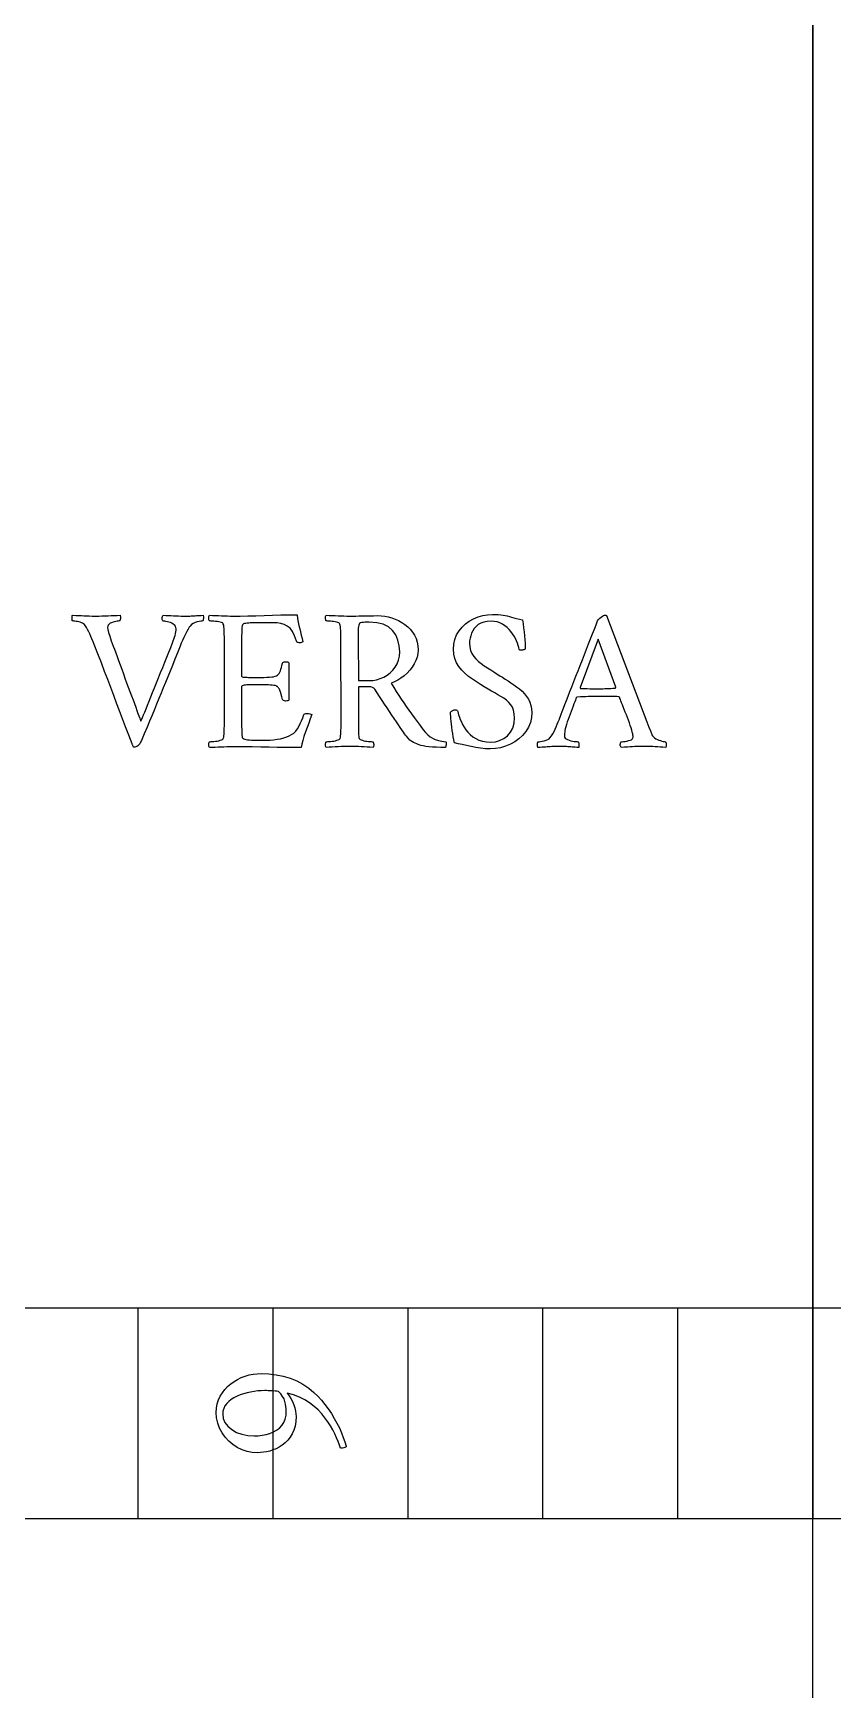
# Model space of a CAD drawing. Header units: millimetres. Extents: x -50 to 50, y -50 to 64.
# Drawn here: x -11.05 to 0.29, y -25.38 to -1.9 of the extents above; entities that cross this region are included whole.
import ezdxf

# ---------------------------------------------------------------- set-up
doc = ezdxf.new("R2010")
doc.units = ezdxf.units.MM
for name, color, linetype in [('CUT_OUTER', 1, 'Continuous'), ('ENGRAVE', 7, 'Continuous'), ('TEXT', 5, 'Continuous')]:
    doc.layers.add(name, color=color, linetype=linetype)

msp = doc.modelspace()

# ---------------------------------------------------------------- linework, layer by layer
at = {"layer": 'CUT_OUTER'}
msp.add_arc((0, -0.0002), 49.9998, 177.11535, 4.43206, dxfattribs=at)
at = {"layer": 'ENGRAVE'}
for points in [[(0, -33.75), (0, 33.75)], [(-22.95, 0), (-22.95, -22.95), (22.95, -22.95), (22.95, 0)], [(-19.9665, 0), (-19.9665, -19.9665), (19.9665, -19.9665), (19.9665, 0)], [(0, 0), (0, -22.95)], [(-9.5625, -22.95), (-9.5625, -19.9665)], [(-7.65, -22.95), (-7.65, -19.9665)], [(-5.7375, -22.95), (-5.7375, -19.9665)], [(-3.825, -22.95), (-3.825, -19.9665)], [(-1.9125, -22.95), (-1.9125, -19.9665)], [(0, -22.95), (0, -19.9665)], [(0, -22.95), (0, -19.9665)]]:
    msp.add_lwpolyline(points, dxfattribs=at)
for radius in [49, 49, 47.6875, 45.25, 45.25, 43.325, 39.75, 39.75, 37.65, 33.75, 33.75]:
    msp.add_circle((0, 0), radius, dxfattribs=at)
at = {"layer": 'TEXT'}
for points in [[(-10.17, -10.1584), (-10.1241, -10.1581), (-10.079, -10.1573), (-10.0346, -10.156), (-9.9909, -10.1541), (-9.9478, -10.152), (-9.9051, -10.1501), (-9.8626, -10.1484), (-9.8206, -10.1469), (-9.8182, -10.154), (-9.8166, -10.1638), (-9.816, -10.1764), (-9.8163, -10.1916), (-9.8174, -10.2063), (-9.8195, -10.2172), (-9.8225, -10.2244), (-9.8264, -10.2277), (-9.834, -10.2282), (-9.8455, -10.2295), (-9.8608, -10.2318), (-9.8798, -10.2349), (-9.9005, -10.2393), (-9.9206, -10.245), (-9.9402, -10.2522), (-9.9592, -10.2609), (-9.9756, -10.2716), (-9.9873, -10.2851), (-9.9944, -10.3012), (-9.9967, -10.3201), (-9.9935, -10.3493), (-9.9837, -10.3908), (-9.9675, -10.4446), (-9.9448, -10.5107), (-9.9322, -10.545), (-9.9177, -10.5846), (-9.9012, -10.6295), (-9.8827, -10.6796), (-9.8627, -10.7336), (-9.8419, -10.7904), (-9.8201, -10.8498), (-9.7975, -10.912), (-9.7743, -10.9755), (-9.7509, -11.039), (-9.7274, -11.1025), (-9.7037, -11.1661), (-9.6804, -11.2283), (-9.6582, -11.2881), (-9.6371, -11.3453), (-9.617, -11.3999), (-9.5985, -11.4509), (-9.5817, -11.497), (-9.5667, -11.5382), (-9.5535, -11.5746), (-9.5426, -11.6047), (-9.5344, -11.6269), (-9.5289, -11.6415), (-9.5261, -11.6482), (-9.5216, -11.6384), (-9.5138, -11.6204), (-9.5028, -11.5944), (-9.4886, -11.5602), (-9.4717, -11.5193), (-9.4528, -11.4732), (-9.432, -11.4219), (-9.4092, -11.3653), (-9.3847, -11.3046), (-9.359, -11.2408), (-9.332, -11.1739), (-9.3038, -11.104), (-9.2748, -11.0323), (-9.2457, -10.96), (-9.2164, -10.8872), (-9.1868, -10.8138), (-9.1577, -10.7413), (-9.1295, -10.6709), (-9.1021, -10.6027), (-9.0757, -10.5366), (-9.0659, -10.5117), (-9.0569, -10.4861), (-9.0486, -10.4598), (-9.041, -10.4327), (-9.0347, -10.4064), (-9.0302, -10.3822), (-9.0275, -10.3602), (-9.0266, -10.3403), (-9.029, -10.3187), (-9.0363, -10.2999), (-9.0485, -10.284), (-9.0656, -10.271), (-9.0854, -10.2604), (-9.106, -10.2515), (-9.1273, -10.2445), (-9.1493, -10.2393), (-9.17, -10.2355), (-9.1872, -10.2328), (-9.201, -10.2311), (-9.2114, -10.2306), (-9.2164, -10.226), (-9.2201, -10.218), (-9.2222, -10.2065), (-9.2229, -10.1916), (-9.2222, -10.1764), (-9.2201, -10.1638), (-9.2164, -10.154), (-9.2114, -10.1469), (-9.173, -10.1484), (-9.1356, -10.1501), (-9.0993, -10.152), (-9.0641, -10.1541), (-9.029, -10.156), (-8.9927, -10.1573), (-8.9553, -10.1581), (-8.9169, -10.1584), (-8.8854, -10.1583), (-8.8573, -10.158), (-8.8327, -10.1576), (-8.8115, -10.157), (-8.7921, -10.1562), (-8.7729, -10.1552), (-8.7538, -10.154), (-8.735, -10.1526), (-8.7151, -10.1512), (-8.6931, -10.1497), (-8.6689, -10.1483), (-8.6426, -10.1469), (-8.6403, -10.1541), (-8.639, -10.1642), (-8.6388, -10.1772), (-8.6397, -10.1931), (-8.6413, -10.2082), (-8.6433, -10.219), (-8.6457, -10.2255), (-8.6484, -10.2277), (-8.6598, -10.2286), (-8.6769, -10.2313), (-8.6995, -10.2358), (-8.7278, -10.2421), (-8.7573, -10.2512), (-8.7837, -10.2638), (-8.8071, -10.28), (-8.8274, -10.2999), (-8.8414, -10.318), (-8.8573, -10.3436), (-8.8753, -10.3765), (-8.8952, -10.4168), (-8.9155, -10.4604), (-8.9346, -10.5031), (-8.9523, -10.5449), (-8.9689, -10.5857), (-9.007, -10.6805), (-9.0436, -10.7712), (-9.0785, -10.858), (-9.1118, -10.9409), (-9.1441, -11.021), (-9.176, -11.0997), (-9.2076, -11.1769), (-9.2388, -11.2527), (-9.2701, -11.3285), (-9.302, -11.4057), (-9.3344, -11.4844), (-9.3673, -11.5645), (-9.4016, -11.6475), (-9.438, -11.7349), (-9.4767, -11.8265), (-9.5174, -11.9225), (-9.5293, -11.9478), (-9.5416, -11.9687), (-9.5545, -11.9853), (-9.568, -11.9976), (-9.5818, -12.0064), (-9.5958, -12.0128), (-9.6099, -12.0165), (-9.6243, -12.0178), (-9.6284, -12.0166), (-9.6322, -12.0131), (-9.6356, -12.0072), (-9.6387, -11.999), (-9.6416, -11.9903), (-9.6445, -11.9828), (-9.6474, -11.9766), (-9.6503, -11.9716), (-9.6971, -11.8481), (-9.7423, -11.7287), (-9.7859, -11.6135), (-9.8278, -11.5024), (-9.8691, -11.393), (-9.9108, -11.2826), (-9.9529, -11.1714), (-9.9953, -11.0592), (-10.0392, -10.9437), (-10.0859, -10.8225), (-10.1352, -10.6954), (-10.1873, -10.5626), (-10.2031, -10.5218), (-10.2187, -10.4832), (-10.2341, -10.4468), (-10.2494, -10.4125), (-10.265, -10.38), (-10.2815, -10.349), (-10.2989, -10.3194), (-10.3172, -10.2912), (-10.3259, -10.2802), (-10.3374, -10.2703), (-10.3519, -10.2614), (-10.3692, -10.2537), (-10.3879, -10.247), (-10.4064, -10.2414), (-10.4247, -10.2369), (-10.4428, -10.2335), (-10.4597, -10.231), (-10.4742, -10.2291), (-10.4864, -10.2281), (-10.4962, -10.2277), (-10.4975, -10.2253), (-10.4984, -10.218), (-10.4989, -10.2058), (-10.4991, -10.1887), (-10.4989, -10.1715), (-10.4984, -10.1588), (-10.4975, -10.1506), (-10.4962, -10.1469), (-10.4492, -10.1484), (-10.4064, -10.1501), (-10.3676, -10.152), (-10.3331, -10.1541), (-10.2985, -10.156), (-10.2598, -10.1573), (-10.217, -10.1581), (-10.17, -10.1584)], [(-8.2182, -10.1584), (-8.116, -10.1579), (-8.0088, -10.1562), (-7.8966, -10.1535), (-7.7793, -10.1497), (-7.6602, -10.146), (-7.5426, -10.1433), (-7.4263, -10.1416), (-7.3116, -10.1411), (-7.3038, -10.1934), (-7.295, -10.2436), (-7.285, -10.2916), (-7.274, -10.3374), (-7.2627, -10.3825), (-7.2517, -10.4284), (-7.241, -10.4749), (-7.2307, -10.5222), (-7.2392, -10.5285), (-7.2502, -10.533), (-7.2638, -10.5357), (-7.2798, -10.5366), (-7.2964, -10.5354), (-7.3087, -10.5316), (-7.3166, -10.5253), (-7.3202, -10.5164), (-7.3457, -10.439), (-7.3758, -10.3771), (-7.4106, -10.3307), (-7.4502, -10.2999), (-7.4938, -10.2797), (-7.5411, -10.2652), (-7.592, -10.2566), (-7.6465, -10.2537), (-7.889, -10.2537), (-7.8995, -10.2538), (-7.9136, -10.2541), (-7.9313, -10.2545), (-7.9525, -10.2551), (-7.9753, -10.2561), (-7.9973, -10.2577), (-8.0186, -10.2597), (-8.0392, -10.2624), (-8.0572, -10.2658), (-8.0709, -10.2703), (-8.0803, -10.2759), (-8.0854, -10.2826), (-8.0892, -10.2981), (-8.0922, -10.3158), (-8.0943, -10.3356), (-8.0955, -10.3576), (-8.0961, -10.3809), (-8.0965, -10.4045), (-8.0968, -10.4285), (-8.0969, -10.4529), (-8.0969, -10.4625), (-8.0969, -10.471), (-8.0969, -10.4784), (-8.0969, -10.4847), (-8.0969, -11.0102), (-8.0946, -11.0154), (-8.0875, -11.0195), (-8.0758, -11.0226), (-8.0594, -11.0246), (-8.0401, -11.0259), (-8.0197, -11.0268), (-7.9982, -11.0273), (-7.9756, -11.0275), (-7.8284, -11.0275), (-7.7807, -11.0271), (-7.7385, -11.026), (-7.702, -11.0242), (-7.671, -11.0217), (-7.6448, -11.0179), (-7.6223, -11.0123), (-7.6036, -11.0049), (-7.5888, -10.9957), (-7.5765, -10.9843), (-7.5657, -10.9705), (-7.5563, -10.954), (-7.5483, -10.9351), (-7.5409, -10.9131), (-7.5332, -10.8874), (-7.5251, -10.8582), (-7.5166, -10.8254), (-7.513, -10.8165), (-7.505, -10.8102), (-7.4927, -10.8064), (-7.4761, -10.8052), (-7.4601, -10.8061), (-7.4466, -10.8088), (-7.4355, -10.8133), (-7.4271, -10.8196), (-7.4271, -11.3508), (-7.4343, -11.3559), (-7.4444, -11.3595), (-7.4574, -11.3617), (-7.4733, -11.3624), (-7.489, -11.3611), (-7.5014, -11.3573), (-7.5106, -11.351), (-7.5166, -11.3422), (-7.5262, -11.3046), (-7.535, -11.2725), (-7.5428, -11.2461), (-7.5498, -11.2253), (-7.5561, -11.2087), (-7.562, -11.1949), (-7.5676, -11.1841), (-7.5729, -11.1762), (-7.5782, -11.1699), (-7.5841, -11.1643), (-7.5905, -11.1591), (-7.5974, -11.1545), (-7.607, -11.1492), (-7.6212, -11.1448), (-7.6402, -11.1413), (-7.6638, -11.1386), (-7.6904, -11.1366), (-7.7183, -11.135), (-7.7475, -11.1338), (-7.7779, -11.1329), (-7.8085, -11.1322), (-7.8381, -11.1318), (-7.8669, -11.1315), (-7.8948, -11.1314), (-7.9142, -11.1315), (-7.9349, -11.1318), (-7.9568, -11.1322), (-7.98, -11.1329), (-8.003, -11.1338), (-8.0244, -11.135), (-8.0441, -11.1366), (-8.0623, -11.1386), (-8.0774, -11.1414), (-8.0882, -11.1455), (-8.0947, -11.1508), (-8.0969, -11.1574), (-8.0969, -11.6944), (-8.0969, -11.6977), (-8.0969, -11.7016), (-8.0969, -11.7063), (-8.0969, -11.7118), (-8.0968, -11.7334), (-8.0965, -11.758), (-8.0961, -11.7854), (-8.0955, -11.8157), (-8.0941, -11.844), (-8.0915, -11.8655), (-8.0876, -11.8801), (-8.0825, -11.8879), (-8.0672, -11.897), (-8.0504, -11.9041), (-8.0319, -11.9093), (-8.0117, -11.9124), (-7.9878, -11.9143), (-7.958, -11.9157), (-7.9221, -11.9165), (-7.8804, -11.9168), (-7.7447, -11.9168), (-7.6943, -11.9155), (-7.6443, -11.9117), (-7.5947, -11.9054), (-7.5454, -11.8965), (-7.4989, -11.8854), (-7.4574, -11.872), (-7.4209, -11.8565), (-7.3895, -11.8388), (-7.3581, -11.8163), (-7.3303, -11.7894), (-7.3062, -11.7579), (-7.2856, -11.7219), (-7.267, -11.6828), (-7.2488, -11.6421), (-7.2309, -11.5998), (-7.2134, -11.5558), (-7.2087, -11.5483), (-7.2004, -11.5429), (-7.1885, -11.5396), (-7.173, -11.5385), (-7.1492, -11.5396), (-7.1297, -11.5429), (-7.1145, -11.5483), (-7.1037, -11.5558), (-7.1244, -11.6145), (-7.1459, -11.6749), (-7.1684, -11.7372), (-7.1918, -11.8013), (-7.2135, -11.8639), (-7.2311, -11.9218), (-7.2445, -11.975), (-7.2538, -12.0236), (-7.3677, -12.0232), (-7.4812, -12.0221), (-7.5943, -12.0203), (-7.7071, -12.0178), (-7.8233, -12.0153), (-7.9468, -12.0135), (-8.0774, -12.0124), (-8.2153, -12.012), (-8.2631, -12.0123), (-8.3084, -12.0131), (-8.3512, -12.0145), (-8.3914, -12.0164), (-8.4307, -12.0183), (-8.4708, -12.0196), (-8.5116, -12.0204), (-8.5531, -12.0207), (-8.5581, -12.0138), (-8.5614, -12.0048), (-8.5631, -11.9936), (-8.5632, -11.9803), (-8.562, -11.9669), (-8.56, -11.9557), (-8.557, -11.9467), (-8.5531, -11.9398), (-8.5426, -11.9396), (-8.5286, -11.9388), (-8.5109, -11.9374), (-8.4896, -11.9355), (-8.4667, -11.9329), (-8.4445, -11.9294), (-8.4227, -11.925), (-8.4015, -11.9196), (-8.383, -11.9137), (-8.3694, -11.9074), (-8.3606, -11.9007), (-8.3568, -11.8937), (-8.3516, -11.8751), (-8.3477, -11.854), (-8.3451, -11.8303), (-8.3438, -11.8041), (-8.3431, -11.7762), (-8.3427, -11.7471), (-8.3424, -11.717), (-8.3423, -11.6858), (-8.3423, -10.4818), (-8.3424, -10.4505), (-8.3427, -10.4201), (-8.3431, -10.3906), (-8.3438, -10.362), (-8.3451, -10.3352), (-8.3477, -10.3111), (-8.3516, -10.2897), (-8.3568, -10.271), (-8.3606, -10.2629), (-8.3694, -10.2559), (-8.383, -10.2499), (-8.4015, -10.245), (-8.4227, -10.241), (-8.4445, -10.2374), (-8.4667, -10.2345), (-8.4896, -10.232), (-8.5109, -10.2301), (-8.5286, -10.2288), (-8.5426, -10.228), (-8.5531, -10.2277), (-8.557, -10.2208), (-8.56, -10.2118), (-8.562, -10.2006), (-8.5632, -10.1873), (-8.5631, -10.1739), (-8.5614, -10.1627), (-8.5581, -10.1537), (-8.5531, -10.1469), (-8.51, -10.1484), (-8.4672, -10.1501), (-8.4248, -10.152), (-8.3827, -10.1541), (-8.3411, -10.156), (-8.2997, -10.1573), (-8.2588, -10.1581), (-8.2182, -10.1584)], [(-6.1653, -10.1526), (-6.1173, -10.1546), (-6.0686, -10.1606), (-6.0192, -10.1705), (-5.969, -10.1844), (-5.9195, -10.2021), (-5.8719, -10.2234), (-5.8264, -10.2483), (-5.7828, -10.2768), (-5.7423, -10.309), (-5.7059, -10.345), (-5.6737, -10.3848), (-5.6456, -10.4284), (-5.6229, -10.4757), (-5.6066, -10.5269), (-5.5969, -10.5818), (-5.5937, -10.6406), (-5.5972, -10.6907), (-5.6077, -10.7402), (-5.6253, -10.7889), (-5.65, -10.8369), (-5.6801, -10.8831), (-5.7142, -10.9264), (-5.7523, -10.9668), (-5.7943, -11.0044), (-5.8388, -11.0379), (-5.8842, -11.0665), (-5.9305, -11.0899), (-5.9777, -11.1083), (-5.9405, -11.1691), (-5.904, -11.2274), (-5.8683, -11.2832), (-5.8333, -11.3364), (-5.7983, -11.3883), (-5.7626, -11.44), (-5.7261, -11.4915), (-5.6889, -11.5429), (-5.6503, -11.5955), (-5.6095, -11.6508), (-5.5666, -11.7088), (-5.5215, -11.7695), (-5.4905, -11.8074), (-5.4583, -11.8402), (-5.4248, -11.868), (-5.3901, -11.8908), (-5.3519, -11.909), (-5.3082, -11.9232), (-5.2588, -11.9335), (-5.2039, -11.9398), (-5.1992, -11.9469), (-5.1967, -11.9565), (-5.1963, -11.9685), (-5.1981, -11.9832), (-5.2008, -11.9974), (-5.2032, -12.0084), (-5.2051, -12.0162), (-5.2068, -12.0207), (-5.2745, -12.0201), (-5.3363, -12.0182), (-5.3922, -12.015), (-5.4421, -12.0106), (-5.4858, -12.0053), (-5.5233, -11.9994), (-5.5544, -11.993), (-5.5792, -11.986), (-5.5951, -11.9795), (-5.6139, -11.9712), (-5.6355, -11.9614), (-5.6601, -11.95), (-5.6859, -11.9352), (-5.7113, -11.9157), (-5.7364, -11.8912), (-5.7611, -11.8619), (-5.7716, -11.8476), (-5.7857, -11.828), (-5.8033, -11.8029), (-5.8246, -11.7724), (-5.8488, -11.7374), (-5.8752, -11.6988), (-5.9037, -11.6565), (-5.9344, -11.6107), (-5.9667, -11.5622), (-6, -11.5122), (-6.0345, -11.4605), (-6.0701, -11.4071), (-6.1058, -11.3533), (-6.1408, -11.3), (-6.1751, -11.2472), (-6.2086, -11.1949), (-6.2227, -11.1798), (-6.2418, -11.169), (-6.266, -11.1625), (-6.2953, -11.1603), (-6.4425, -11.1603), (-6.4425, -11.6858), (-6.4425, -11.6901), (-6.4425, -11.6944), (-6.4425, -11.6988), (-6.4425, -11.7031), (-6.4425, -11.7074), (-6.4425, -11.7118), (-6.4425, -11.7161), (-6.4425, -11.7204), (-6.4424, -11.7472), (-6.4421, -11.7727), (-6.4417, -11.797), (-6.4411, -11.82), (-6.4399, -11.8414), (-6.4378, -11.8608), (-6.4348, -11.8782), (-6.431, -11.8937), (-6.4259, -11.9007), (-6.4165, -11.9074), (-6.4028, -11.9137), (-6.3848, -11.9196), (-6.3642, -11.925), (-6.3429, -11.9294), (-6.3209, -11.9329), (-6.2981, -11.9355), (-6.2769, -11.9374), (-6.2592, -11.9388), (-6.2451, -11.9396), (-6.2346, -11.9398), (-6.2307, -11.9467), (-6.2278, -11.9557), (-6.2257, -11.9669), (-6.2245, -11.9803), (-6.2246, -11.9936), (-6.2263, -12.0048), (-6.2297, -12.0138), (-6.2346, -12.0207), (-6.2775, -12.0179), (-6.3194, -12.0153), (-6.3605, -12.0128), (-6.4006, -12.0106), (-6.4406, -12.0087), (-6.4811, -12.0073), (-6.5222, -12.0065), (-6.5638, -12.0063), (-6.6044, -12.0065), (-6.6453, -12.0073), (-6.6867, -12.0087), (-6.7283, -12.0106), (-6.7704, -12.0128), (-6.8128, -12.0153), (-6.8556, -12.0179), (-6.8987, -12.0207), (-6.9037, -12.0138), (-6.907, -12.0048), (-6.9087, -11.9936), (-6.9088, -11.9803), (-6.9076, -11.9669), (-6.9056, -11.9557), (-6.9026, -11.9467), (-6.8987, -11.9398), (-6.8882, -11.9396), (-6.8742, -11.9388), (-6.8565, -11.9374), (-6.8352, -11.9355), (-6.8123, -11.9329), (-6.7901, -11.9294), (-6.7683, -11.925), (-6.7471, -11.9196), (-6.7286, -11.9137), (-6.715, -11.9074), (-6.7062, -11.9007), (-6.7024, -11.8937), (-6.6972, -11.8751), (-6.6933, -11.854), (-6.6907, -11.8303), (-6.6894, -11.8041), (-6.6887, -11.7762), (-6.6883, -11.7471), (-6.688, -11.717), (-6.6879, -11.6858), (-6.6908, -10.4818), (-6.6909, -10.4505), (-6.6912, -10.4201), (-6.6916, -10.3906), (-6.6923, -10.362), (-6.6936, -10.3352), (-6.6962, -10.3111), (-6.7001, -10.2897), (-6.7052, -10.271), (-6.7091, -10.2629), (-6.7179, -10.2559), (-6.7315, -10.2499), (-6.75, -10.245), (-6.7711, -10.241), (-6.7926, -10.2374), (-6.8144, -10.2345), (-6.8366, -10.232), (-6.8573, -10.2301), (-6.8745, -10.2288), (-6.8883, -10.228), (-6.8987, -10.2277), (-6.9026, -10.2208), (-6.9056, -10.2118), (-6.9076, -10.2006), (-6.9088, -10.1873), (-6.9087, -10.1739), (-6.907, -10.1627), (-6.9037, -10.1537), (-6.8987, -10.1469), (-6.8557, -10.1484), (-6.8132, -10.1501), (-6.7712, -10.152), (-6.7298, -10.1541), (-6.6887, -10.156), (-6.6479, -10.1573), (-6.6072, -10.1581), (-6.5667, -10.1584), (-6.524, -10.1582), (-6.4797, -10.1577), (-6.4338, -10.1568), (-6.3862, -10.1555), (-6.3361, -10.1543), (-6.2826, -10.1534), (-6.2257, -10.1528), (-6.1653, -10.1526)], [(-5.8564, -10.6666), (-5.8626, -10.5783), (-5.8813, -10.4984), (-5.9124, -10.4267), (-5.956, -10.3634), (-6.0142, -10.3116), (-6.0892, -10.2746), (-6.1809, -10.2524), (-6.2895, -10.245), (-6.3042, -10.2452), (-6.3223, -10.2457), (-6.3439, -10.2467), (-6.3689, -10.2479), (-6.3928, -10.2504), (-6.4111, -10.2551), (-6.4238, -10.262), (-6.431, -10.271), (-6.4361, -10.2863), (-6.44, -10.306), (-6.4426, -10.3303), (-6.444, -10.3591), (-6.4446, -10.3902), (-6.445, -10.4215), (-6.4453, -10.453), (-6.4454, -10.4847), (-6.4425, -11.0737), (-6.2924, -11.0737), (-6.2381, -11.0705), (-6.1852, -11.061), (-6.1335, -11.0452), (-6.083, -11.0231), (-6.0355, -10.9954), (-5.9925, -10.9625), (-5.9539, -10.9246), (-5.9199, -10.8817), (-5.8921, -10.8341), (-5.8723, -10.7824), (-5.8604, -10.7266), (-5.8564, -10.6666)], [(-4.5398, -10.1353), (-4.4969, -10.1359), (-4.4579, -10.1378), (-4.4226, -10.141), (-4.3911, -10.1454), (-4.3613, -10.1509), (-4.3312, -10.1573), (-4.3007, -10.1646), (-4.2698, -10.1728), (-4.2369, -10.1819), (-4.2002, -10.1916), (-4.1597, -10.2021), (-4.1154, -10.2133), (-4.1072, -10.2686), (-4.0999, -10.3248), (-4.0935, -10.3819), (-4.088, -10.4399), (-4.0833, -10.4947), (-4.0796, -10.5421), (-4.0769, -10.582), (-4.075, -10.6146), (-4.0751, -10.6214), (-4.0786, -10.6272), (-4.0852, -10.6322), (-4.0952, -10.6363), (-4.1062, -10.6394), (-4.1161, -10.6417), (-4.1249, -10.643), (-4.1327, -10.6435), (-4.1423, -10.6427), (-4.1507, -10.6406), (-4.1581, -10.637), (-4.1645, -10.6319), (-4.1688, -10.6049), (-4.176, -10.5756), (-4.1861, -10.5442), (-4.1991, -10.5107), (-4.2149, -10.4764), (-4.2334, -10.4428), (-4.2546, -10.41), (-4.2785, -10.3778), (-4.305, -10.3474), (-4.3341, -10.3197), (-4.3657, -10.2947), (-4.3998, -10.2725), (-4.4363, -10.2541), (-4.4752, -10.2411), (-4.5164, -10.2332), (-4.56, -10.2306), (-4.6147, -10.2337), (-4.6632, -10.2429), (-4.7056, -10.2582), (-4.7419, -10.2797), (-4.7728, -10.3057), (-4.7989, -10.3345), (-4.8204, -10.3663), (-4.8372, -10.4009), (-4.8498, -10.4369), (-4.8588, -10.4724), (-4.8643, -10.5076), (-4.8661, -10.5424), (-4.8624, -10.5964), (-4.8513, -10.6456), (-4.8328, -10.6902), (-4.8069, -10.7301), (-4.7753, -10.7665), (-4.7397, -10.8008), (-4.7002, -10.8329), (-4.6567, -10.8629), (-4.6112, -10.892), (-4.5654, -10.9214), (-4.5195, -10.9511), (-4.4734, -10.9813), (-4.4378, -11.0035), (-4.4005, -11.0268), (-4.3613, -11.0511), (-4.3204, -11.0766), (-4.2789, -11.1033), (-4.2381, -11.1314), (-4.198, -11.161), (-4.1587, -11.192), (-4.1215, -11.225), (-4.088, -11.2603), (-4.058, -11.2979), (-4.0316, -11.3379), (-4.0102, -11.3804), (-3.9948, -11.4256), (-3.9856, -11.4735), (-3.9826, -11.5241), (-3.9879, -11.5983), (-4.0039, -11.6681), (-4.0305, -11.7333), (-4.0677, -11.794), (-4.1134, -11.8493), (-4.1652, -11.898), (-4.2231, -11.9402), (-4.2872, -11.9759), (-4.3553, -12.0044), (-4.4254, -12.0247), (-4.4975, -12.0368), (-4.5716, -12.0409), (-4.6417, -12.0389), (-4.7105, -12.033), (-4.7781, -12.023), (-4.8444, -12.0091), (-4.9084, -11.994), (-4.9689, -11.9803), (-5.026, -11.968), (-5.0797, -11.9572), (-5.0881, -11.9146), (-5.096, -11.8706), (-5.1033, -11.8251), (-5.11, -11.7782), (-5.1162, -11.732), (-5.1216, -11.6887), (-5.1263, -11.6482), (-5.1303, -11.6107), (-5.1334, -11.578), (-5.1357, -11.5522), (-5.137, -11.5333), (-5.1375, -11.5212), (-5.13, -11.5142), (-5.1219, -11.5078), (-5.1134, -11.502), (-5.1043, -11.4967), (-5.0948, -11.4922), (-5.0851, -11.4891), (-5.0753, -11.4872), (-5.0653, -11.4865), (-5.0536, -11.4882), (-5.0444, -11.493), (-5.0377, -11.5012), (-5.0335, -11.5125), (-5.028, -11.5346), (-5.0202, -11.5605), (-5.01, -11.5902), (-4.9974, -11.6237), (-4.9821, -11.6593), (-4.9635, -11.6955), (-4.9417, -11.7322), (-4.9166, -11.7695), (-4.8879, -11.8055), (-4.8552, -11.8384), (-4.8186, -11.8683), (-4.778, -11.8951), (-4.7328, -11.9172), (-4.6824, -11.933), (-4.6267, -11.9425), (-4.5658, -11.9456), (-4.5001, -11.9399), (-4.4388, -11.9229), (-4.3817, -11.8945), (-4.329, -11.8547), (-4.2848, -11.8046), (-4.2532, -11.7453), (-4.2343, -11.6768), (-4.228, -11.5992), (-4.2313, -11.5432), (-4.2413, -11.4938), (-4.258, -11.4508), (-4.2814, -11.4144), (-4.3101, -11.3822), (-4.3428, -11.3523), (-4.3794, -11.3245), (-4.42, -11.2989), (-4.4634, -11.274), (-4.5084, -11.2484), (-4.5551, -11.222), (-4.6033, -11.1949), (-4.6572, -11.1624), (-4.712, -11.1282), (-4.7676, -11.0923), (-4.8242, -11.0549), (-4.879, -11.0149), (-4.9292, -10.9715), (-4.975, -10.9247), (-5.0162, -10.8745), (-5.0503, -10.8201), (-5.0747, -10.7611), (-5.0893, -10.6974), (-5.0942, -10.629), (-5.0892, -10.5564), (-5.0743, -10.4886), (-5.0495, -10.4258), (-5.0148, -10.3677), (-4.9721, -10.3153), (-4.9235, -10.2692), (-4.8689, -10.2294), (-4.8083, -10.1959), (-4.7439, -10.1694), (-4.6777, -10.1505), (-4.6096, -10.1391), (-4.5398, -10.1353)], [(-3.5928, -11.6194), (-3.5911, -11.6149), (-3.5859, -11.6017), (-3.5774, -11.5796), (-3.5654, -11.5486), (-3.5505, -11.5101), (-3.5332, -11.4653), (-3.5137, -11.4141), (-3.4917, -11.3566), (-3.4678, -11.2943), (-3.4423, -11.2285), (-3.4151, -11.1593), (-3.3863, -11.0867), (-3.3567, -11.0118), (-3.3268, -10.9358), (-3.2968, -10.8588), (-3.2665, -10.7806), (-3.2365, -10.7027), (-3.207, -10.6265), (-3.178, -10.5519), (-3.1496, -10.4789), (-3.1223, -10.4089), (-3.0965, -10.3432), (-3.0724, -10.2818), (-3.05, -10.2248), (-3.0425, -10.2129), (-3.0316, -10.2003), (-3.0172, -10.1869), (-2.9995, -10.1728), (-2.9811, -10.1602), (-2.9652, -10.1512), (-2.9515, -10.1458), (-2.9403, -10.144), (-2.9376, -10.1441), (-2.9356, -10.1443), (-2.934, -10.1448), (-2.933, -10.1454), (-2.9321, -10.1462), (-2.9305, -10.1472), (-2.9284, -10.1484), (-2.9258, -10.1497), (-2.3513, -11.6569), (-2.3229, -11.7312), (-2.3015, -11.7868), (-2.2868, -11.8236), (-2.2791, -11.8417), (-2.2702, -11.857), (-2.2578, -11.8713), (-2.242, -11.8844), (-2.2228, -11.8965), (-2.2018, -11.9073), (-2.1809, -11.9164), (-2.16, -11.9239), (-2.1391, -11.9297), (-2.12, -11.9342), (-2.1048, -11.9373), (-2.0933, -11.9392), (-2.0856, -11.9398), (-2.0808, -11.9481), (-2.0777, -11.9583), (-2.0764, -11.9704), (-2.077, -11.9846), (-2.0784, -11.9982), (-2.0799, -12.0088), (-2.0813, -12.0163), (-2.0827, -12.0207), (-2.1235, -12.0179), (-2.1621, -12.0153), (-2.1986, -12.0128), (-2.2329, -12.0106), (-2.2677, -12.0087), (-2.3058, -12.0073), (-2.3471, -12.0065), (-2.3917, -12.0063), (-2.4387, -12.0065), (-2.4816, -12.0073), (-2.5203, -12.0087), (-2.5548, -12.0106), (-2.5894, -12.0128), (-2.6281, -12.0153), (-2.6709, -12.0179), (-2.7179, -12.0207), (-2.7229, -12.0138), (-2.7262, -12.0048), (-2.728, -11.9936), (-2.7281, -11.9803), (-2.7267, -11.9669), (-2.7241, -11.9557), (-2.7202, -11.9467), (-2.7151, -11.9398), (-2.7003, -11.9392), (-2.6819, -11.9373), (-2.6598, -11.9342), (-2.6342, -11.9297), (-2.609, -11.9242), (-2.588, -11.9178), (-2.5714, -11.9105), (-2.5591, -11.9023), (-2.5541, -11.8955), (-2.5505, -11.8864), (-2.5483, -11.8752), (-2.5476, -11.8619), (-2.5488, -11.8466), (-2.5523, -11.8269), (-2.5582, -11.8026), (-2.5664, -11.7738), (-2.5764, -11.7418), (-2.5877, -11.7078), (-2.6002, -11.6718), (-2.614, -11.6338), (-2.6284, -11.5951), (-2.6429, -11.5569), (-2.6573, -11.5193), (-2.6718, -11.4822), (-2.6856, -11.447), (-2.6981, -11.4151), (-2.7094, -11.3864), (-2.7194, -11.361), (-2.7276, -11.3401), (-2.7335, -11.3252), (-2.737, -11.3163), (-2.7382, -11.3133), (-2.7385, -11.313), (-2.7396, -11.3119), (-2.7414, -11.3101), (-2.7439, -11.3075), (-2.7468, -11.305), (-2.7497, -11.3032), (-2.7526, -11.3021), (-2.7555, -11.3018), (-2.7784, -11.3005), (-2.8038, -11.2996), (-2.8318, -11.2991), (-2.8623, -11.2989), (-2.8935, -11.2989), (-2.9237, -11.2989), (-2.9527, -11.2989), (-2.9807, -11.2989), (-2.9879, -11.2989), (-2.9951, -11.2989), (-3.0023, -11.2989), (-3.0096, -11.2989), (-3.0166, -11.2989), (-3.0233, -11.2989), (-3.0296, -11.2989), (-3.0355, -11.2989), (-3.0772, -11.299), (-3.1157, -11.2992), (-3.1509, -11.2997), (-3.1828, -11.3003), (-3.2153, -11.3013), (-3.2521, -11.3028), (-3.2932, -11.3049), (-3.3387, -11.3075), (-3.3403, -11.3078), (-3.3423, -11.3086), (-3.3447, -11.31), (-3.3474, -11.3119), (-3.3499, -11.3138), (-3.3517, -11.3151), (-3.3528, -11.3159), (-3.3531, -11.3162), (-3.3545, -11.3198), (-3.3586, -11.3306), (-3.3653, -11.3487), (-3.3748, -11.3739), (-3.3862, -11.4042), (-3.3986, -11.4371), (-3.4122, -11.4727), (-3.4268, -11.5111), (-3.4415, -11.5502), (-3.4553, -11.588), (-3.4682, -11.6245), (-3.4802, -11.6598), (-3.492, -11.6944), (-3.5015, -11.7262), (-3.5086, -11.7551), (-3.5134, -11.781), (-3.5165, -11.8043), (-3.5188, -11.8251), (-3.5202, -11.8433), (-3.5206, -11.859), (-3.5178, -11.8741), (-3.5094, -11.8875), (-3.4954, -11.8993), (-3.4759, -11.9095), (-3.4533, -11.9181), (-3.4304, -11.9251), (-3.4071, -11.9304), (-3.3835, -11.9341), (-3.3619, -11.9366), (-3.3448, -11.9384), (-3.3323, -11.9395), (-3.3243, -11.9398), (-3.3216, -11.9443), (-3.3192, -11.9518), (-3.3172, -11.9623), (-3.3156, -11.9759), (-3.3147, -11.9901), (-3.3149, -12.0023), (-3.3162, -12.0125), (-3.3185, -12.0207), (-3.3449, -12.0192), (-3.3694, -12.0178), (-3.3919, -12.0164), (-3.4123, -12.0149), (-3.4318, -12.0135), (-3.4513, -12.012), (-3.4708, -12.0106), (-3.4903, -12.0091), (-3.5113, -12.0079), (-3.5354, -12.007), (-3.5626, -12.0064), (-3.5928, -12.0063), (-3.6233, -12.0064), (-3.6513, -12.007), (-3.6767, -12.0079), (-3.6996, -12.0091), (-3.7213, -12.0106), (-3.7429, -12.012), (-3.7646, -12.0135), (-3.7862, -12.0149), (-3.8093, -12.0164), (-3.8353, -12.0178), (-3.8642, -12.0192), (-3.8959, -12.0207), (-3.8985, -12.0163), (-3.9003, -12.0088), (-3.9014, -11.9982), (-3.9017, -11.9846), (-3.9014, -11.9704), (-3.9003, -11.9583), (-3.8985, -11.9481), (-3.8959, -11.9398), (-3.8807, -11.939), (-3.8609, -11.9366), (-3.8367, -11.9325), (-3.8079, -11.9269), (-3.7795, -11.9194), (-3.7563, -11.9099), (-3.7383, -11.8984), (-3.7256, -11.885), (-3.7048, -11.8567), (-3.6855, -11.8269), (-3.6679, -11.7954), (-3.652, -11.7623), (-3.6369, -11.7279), (-3.622, -11.6926), (-3.6073, -11.6564), (-3.5928, -11.6194)], [(-3.0413, -10.4847), (-3.2983, -11.1718), (-3.2982, -11.1722), (-3.2979, -11.1733), (-3.2975, -11.1751), (-3.2968, -11.1776), (-3.296, -11.1801), (-3.295, -11.1819), (-3.2939, -11.183), (-3.2925, -11.1834), (-3.2637, -11.1847), (-3.2322, -11.1859), (-3.198, -11.1869), (-3.1611, -11.1877), (-3.1248, -11.1883), (-3.0922, -11.1888), (-3.0634, -11.1891), (-3.0384, -11.1892), (-3.006, -11.189), (-2.9753, -11.1884), (-2.9461, -11.1875), (-2.9186, -11.1863), (-2.8913, -11.1848), (-2.8627, -11.1834), (-2.8328, -11.1819), (-2.8017, -11.1805), (-2.7991, -11.18), (-2.797, -11.1787), (-2.7955, -11.1764), (-2.7945, -11.1733), (-2.7938, -11.1701), (-2.7934, -11.1679), (-2.7931, -11.1665), (-2.793, -11.1661)], [(-6.6961, -21.9549), (-6.7119, -21.9086), (-6.7307, -21.8592), (-6.7524, -21.8068), (-6.7769, -21.7513), (-6.8051, -21.6942), (-6.8375, -21.6369), (-6.8744, -21.5794), (-6.9155, -21.5218), (-6.9616, -21.4654), (-7.0133, -21.4117), (-7.0706, -21.3607), (-7.1335, -21.3124), (-7.2027, -21.2685), (-7.2789, -21.2305), (-7.3622, -21.1985), (-7.4525, -21.1724), (-7.4239, -21.2099), (-7.3988, -21.25), (-7.377, -21.2929), (-7.3587, -21.3384), (-7.3442, -21.384), (-7.3338, -21.4269), (-7.3276, -21.467), (-7.3255, -21.5044), (-7.3289, -21.5751), (-7.3392, -21.6398), (-7.3563, -21.6985), (-7.3803, -21.7513), (-7.4097, -21.7986), (-7.4428, -21.8408), (-7.4797, -21.878), (-7.5204, -21.9101), (-7.5635, -21.9375), (-7.6077, -21.9606), (-7.653, -21.9794), (-7.6994, -21.9938), (-7.7451, -22.0046), (-7.7885, -22.0122), (-7.8296, -22.0168), (-7.8683, -22.0184), (-7.9461, -22.0136), (-8.0206, -21.9992), (-8.0919, -21.9753), (-8.1599, -21.9419), (-8.2232, -21.9003), (-8.2801, -21.852), (-8.3307, -21.7971), (-8.375, -21.7354), (-8.411, -21.6687), (-8.4367, -21.5983), (-8.4522, -21.5243), (-8.4573, -21.4467), (-8.4538, -21.3847), (-8.4432, -21.3258), (-8.4256, -21.2699), (-8.401, -21.2172), (-8.3706, -21.1678), (-8.3357, -21.1222), (-8.2962, -21.0805), (-8.2523, -21.0425), (-8.2048, -21.0086), (-8.1545, -20.979), (-8.1015, -20.9537), (-8.0459, -20.9328), (-7.9889, -20.9163), (-7.9322, -20.9046), (-7.8756, -20.8976), (-7.8192, -20.8952), (-7.7124, -20.8995), (-7.6084, -20.9122), (-7.5074, -20.9334), (-7.4092, -20.9631), (-7.3156, -21.0013), (-7.228, -21.0479), (-7.1467, -21.103), (-7.0714, -21.1666), (-7.0176, -21.2179), (-6.966, -21.2735), (-6.9166, -21.3334), (-6.8693, -21.3976), (-6.8248, -21.4643), (-6.7838, -21.5315), (-6.7461, -21.5993), (-6.7119, -21.6676), (-6.6815, -21.735), (-6.6553, -21.8), (-6.6332, -21.8627), (-6.6152, -21.9231), (-6.6174, -21.9323), (-6.6239, -21.9397), (-6.6347, -21.9453), (-6.6499, -21.9491), (-6.6658, -21.9516), (-6.6787, -21.9534), (-6.6889, -21.9545), (-6.6961, -21.9549)], [(-7.5767, -21.1493), (-7.6, -21.1466), (-7.6236, -21.1443), (-7.6476, -21.1423), (-7.672, -21.1407), (-7.6965, -21.1394), (-7.721, -21.1385), (-7.7456, -21.1379), (-7.7701, -21.1378), (-7.8183, -21.139), (-7.8676, -21.1428), (-7.9179, -21.1491), (-7.9694, -21.158), (-8.0204, -21.1693), (-8.0697, -21.1832), (-8.1171, -21.1997), (-8.1628, -21.2186), (-8.2055, -21.2403), (-8.244, -21.2648), (-8.2784, -21.2922), (-8.3086, -21.3225), (-8.3332, -21.3556), (-8.3508, -21.3911), (-8.3614, -21.4292), (-8.3649, -21.4698), (-8.357, -21.5334), (-8.3331, -21.5914), (-8.2934, -21.6438), (-8.2379, -21.6907), (-8.1704, -21.7292), (-8.0949, -21.7567), (-8.0116, -21.7732), (-7.9203, -21.7787), (-7.8619, -21.7766), (-7.8051, -21.7701), (-7.75, -21.7592), (-7.6965, -21.7441), (-7.6464, -21.7241), (-7.6016, -21.6986), (-7.562, -21.6678), (-7.5276, -21.6315), (-7.4998, -21.5894), (-7.48, -21.5413), (-7.4681, -21.4869), (-7.4641, -21.4265), (-7.4653, -21.3954), (-7.4688, -21.3626), (-7.4746, -21.3282), (-7.4828, -21.2922), (-7.4957, -21.2557), (-7.5157, -21.2197), (-7.5427, -21.1842), (-7.5767, -21.1493)]]:
    msp.add_lwpolyline(points, close=True, dxfattribs=at)

doc.saveas('drawing.dxf')
